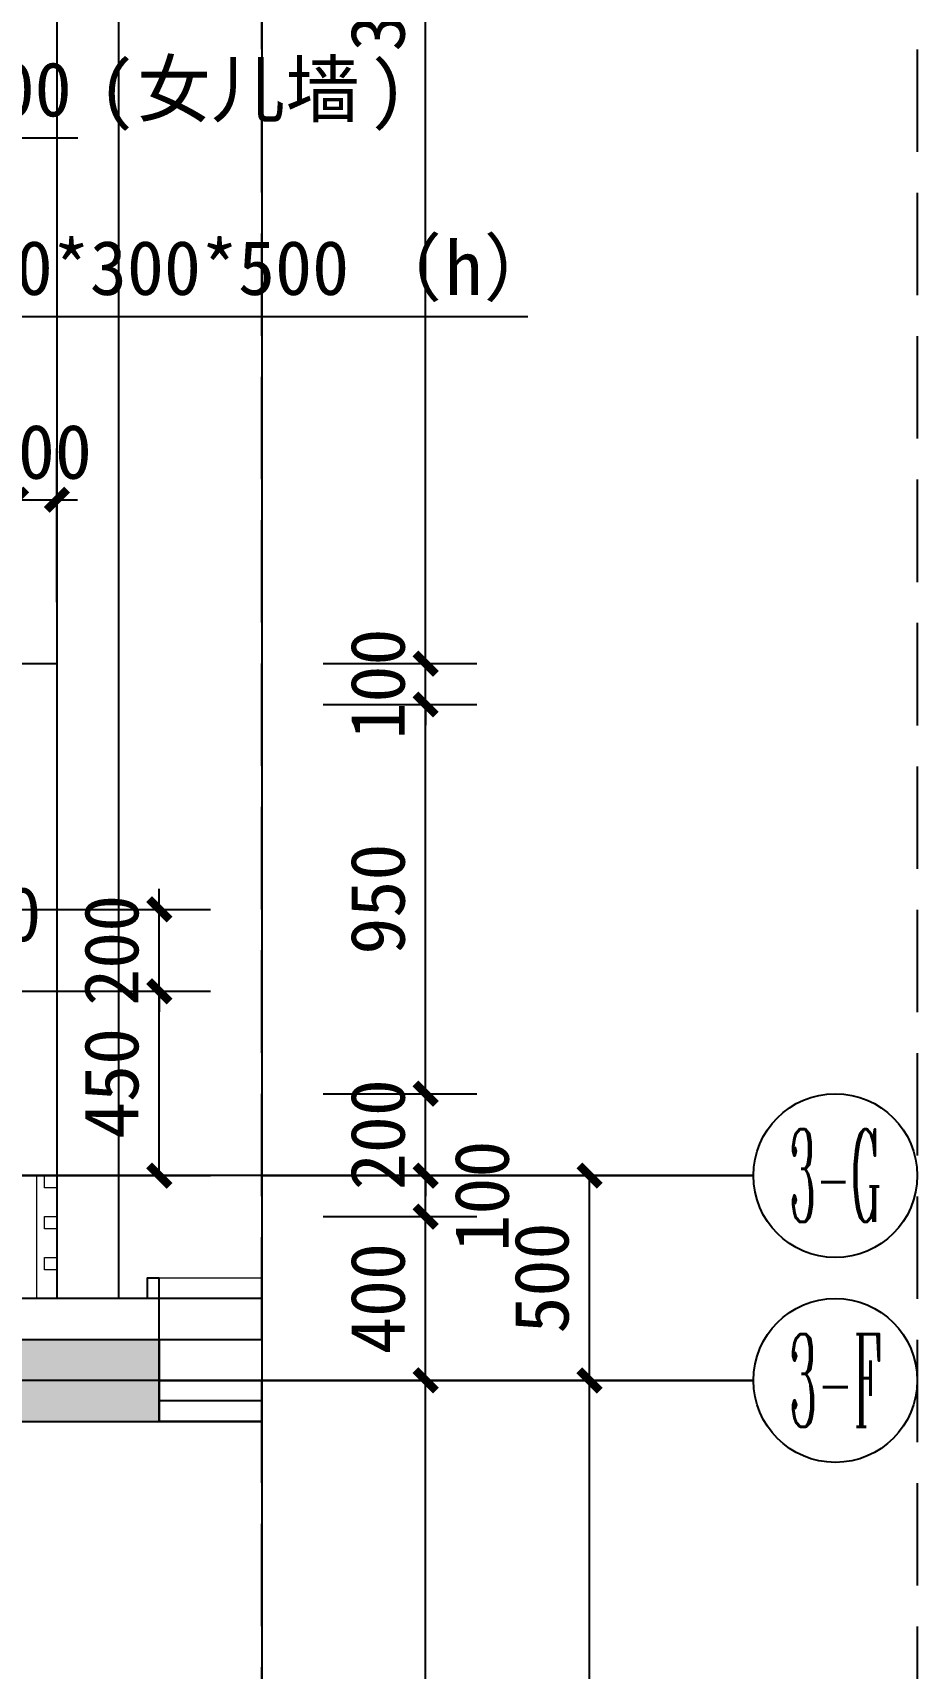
# Model space of a CAD drawing. Extents: x -10817 to 167545, y 26551 to 157048.
# Drawn here: x 70999 to 73158, y 122671 to 126663 of the extents above; entities that cross this region are included whole.
import ezdxf
from ezdxf.enums import TextEntityAlignment as Align
from ezdxf.xclip import XClip

# ---------------------------------------------------------------- set-up
doc = ezdxf.new("R2010")
doc.units = 0
doc.header["$LTSCALE"] = 1000
doc.header["$MEASUREMENT"] = 0
doc.header["$XCLIPFRAME"] = 0
doc.linetypes.add('DASH', pattern=[0.35, 0.25, -0.1])
doc.linetypes.add('DOTE', pattern=[2.42, 2, -0.2, 0.02, -0.2])
doc.layers.get('Defpoints').update_dxf_attribs({"color": 30, "linetype": 'DASH'})
for name, color, linetype in [('125-O-MC$0$A-DOOR', 51, 'Continuous'), ('125-O-MC$0$A-FLOR-HRAL', 71, 'Continuous'), ('125-O-MC$0$A-WALL-CONC', 9, 'Continuous'), ('125-O-MC$0$A-WALL-INSL', 241, 'Continuous'), ('125-北侧门头屋面$0$A-ROOF', 241, 'Continuous'), ('125-墙体$0$125-墙体$0$A-COLU-CONC-HATC', 204, 'Continuous'), ('125-墙体$0$125-墙体$0$A-WALL-CONC', 9, 'Continuous'), ('125-核心筒-标准层$0$A-WALL-BLOK', 131, 'Continuous'), ('125-核心筒-标准层$0$A-WALL-INSL', 241, 'Continuous'), ('3#-夹层$0$A-ANNO-LEVL', 3, 'Continuous'), ('3#-夹层$0$A-ANNO-TEXT', 7, 'Continuous'), ('3#楼二层线脚$0$A-00-HX-113-wall-01Y$0$HRAL', 31, 'Continuous'), ('A-ANNO-AXIS-CIRC', 3, 'Continuous'), ('A-ANNO-AXIS-TEXT', 7, 'Continuous'), ('A-ANNO-DIMS', 3, 'Continuous'), ('A-ANNO-DOTE', 10, 'DOTE'), ('A-ANNO-NOTE', 3, 'Continuous'), ('A-ANNO-SYMB', 3, 'Continuous'), ('A-ANNO-TEXT', 7, 'Continuous'), ('AXIS_TEXT', 7, 'Continuous')]:
    doc.layers.add(name, color=color, linetype=linetype)
for name, color, linetype, lineweight in [('125-核心筒-标准层$0$A-00-15-4#-PM-TF$0$00-装饰-剖', 241, 'Continuous', 5), ('125-核心筒-标准层$0$A-00-15-4#-PM-TF$0$00-装饰-看', 46, 'Continuous', 5), ('3#楼二层线脚$0$A-00-15-4#-PM-TF$0$00-装饰-看', 46, 'Continuous', 5)]:
    doc.layers.add(name, color=color, linetype=linetype, lineweight=lineweight)
doc.styles.add('3#-夹层$0$_TCH_DIM', font='')
doc.styles.add('_TCH_AXIS', font='COMPLEX', dxfattribs={"bigfont": 'GBCBIG'})
doc.styles.add('_TCH_DIM', font='')
doc.styles.add('_TCH_DIM_T3', font='')
doc.styles.add('COMPLEX', font='COMPLEX')
doc.styles.get('3#-夹层$0$_TCH_DIM').set_extended_font_data('SimSun')
doc.styles.get('_TCH_DIM').set_extended_font_data('SimSun')
doc.styles.get('_TCH_DIM_T3').set_extended_font_data('SimSun')
doc.dimstyles.new('_TCH_ARCH&&50', dxfattribs={"dimtxt": 132.911392, "dimasz": 50, "dimexe": 125, "dimexo": 150, "dimgap": 50, "dimtad": 1, "dimdec": 0, "dimzin": 0, "dimdsep": 46, "dimtxsty": '_TCH_DIM_T3', "dimblk": 'ARCHTICK', "dimcen": 0.09, "dimclrt": 7, "dimazin": 2, "dimtfac": 1, "dimtdec": 0, "dimtix": 1, "dimtmove": 2, "dimatfit": 3, "dimfxl": 50, "dimtolj": 1, "dimtzin": 0, "dimarcsym": 0})

# ---------------------------------------------------------------- blocks, each defined once
blk = doc.blocks.new('125-O-MC$0$$TCHSYS$WIN2D')
for p, q in [((-0.5, 0.5), (0.5, 0.5)), ((-0.5, 0.5), (-0.5, -0.5)), ((0.5, 0.5), (0.5, -0.5)), ((0.5, 0.1667), (-0.5, 0.1667)), ((0.5, -0.1667), (-0.5, -0.1667)), ((-0.5, -0.5), (0.5, -0.5))]:
    blk.add_line(p, q)
blk = doc.blocks.new('125-O-MC')
at = {"layer": '125-O-MC$0$A-FLOR-HRAL'}
blk.add_lwpolyline([(6300, -50), (7800, -50), (7800, -100), (6300, -100)], close=True, dxfattribs=at)
at = {"layer": '125-O-MC$0$A-WALL-CONC'}
blk.add_line((7800, 100), (7800, -100), dxfattribs=at)
at = {"layer": '125-O-MC$0$A-WALL-INSL'}
blk.add_lwpolyline([(7800, 100), (7800, 200), (8050, 200)], dxfattribs=at)
at = {"layer": '125-O-MC$0$A-DOOR', "xscale": -1500, "yscale": 300, "zscale": 300, "rotation": 180}
blk.add_blockref('125-O-MC$0$$TCHSYS$WIN2D', (7050, 50), dxfattribs=at)
blk = doc.blocks.new('125-核心筒-标准层')
at = {"layer": '125-核心筒-标准层$0$A-00-15-4#-PM-TF$0$00-装饰-剖'}
for points in [[(-2370, 7570), (-2370, 7600), (-2400, 7600), (-2400, 7570)], [(-2370, 7470), (-2370, 7500), (-2400, 7500), (-2400, 7470)], [(-2370, 7370), (-2370, 7400), (-2400, 7400), (-2400, 7370)]]:
    blk.add_lwpolyline(points, close=True, dxfattribs=at)
at = {"layer": '125-核心筒-标准层$0$A-00-15-4#-PM-TF$0$00-装饰-看', "color": 251}
for points in [[(-2400, 7600), (-2400, 7300)], [(-2350, 7600), (-2350, 7300)]]:
    blk.add_lwpolyline(points, dxfattribs=at)
at = {"layer": '125-核心筒-标准层$0$A-WALL-BLOK'}
for p, q in [((-1550, 8850), (-2400, 8850)), ((-2400, 8850), (-2400, 7600)), ((-2300, 7600), (-2400, 7600))]:
    blk.add_line(p, q, dxfattribs=at)
at = {"layer": '125-核心筒-标准层$0$A-WALL-INSL'}
blk.add_lwpolyline([(-2400, 7300), (-1950, 7300), (-1950, 7800), (-850, 7800), (-850, 7700)], dxfattribs=at)
blk = doc.blocks.new('125-墙体')
at = {"layer": '125-墙体$0$125-墙体$0$A-COLU-CONC-HATC'}
blk.add_hatch(color=256, dxfattribs=at).paths.add_polyline_path([(8400, -100), (8400, 100), (7800, 100), (7800, -100)])
at = {"layer": '125-墙体$0$125-墙体$0$A-WALL-CONC'}
for p, q in [((8400, 100), (7800, 100)), ((8400, -100), (7800, -100))]:
    blk.add_line(p, q, dxfattribs=at)
blk = doc.blocks.new('3#楼二层线脚')
at = {"layer": '3#楼二层线脚$0$A-00-15-4#-PM-TF$0$00-装饰-看', "color": 251}
blk.add_lwpolyline([(-4149.9, 7350), (-2649.9, 7350)], dxfattribs=at)
at = {"layer": '3#楼二层线脚$0$A-00-HX-113-wall-01Y$0$HRAL'}
blk.add_lwpolyline([(-2649.9, 7300), (-2649.9, 7350), (-2619.9, 7350), (-2619.9, 7300)], dxfattribs=at)
blk = doc.blocks.new('125-北侧门头屋面')
at = {"layer": '125-北侧门头屋面$0$A-ROOF', "elevation": 0}
for points in [[(2400, 9050), (2400, 12199.1), (-2150, 12199.1, 0.414214), (-2550, 11799.1), (-2550, 7300)], [(2400, 12049.1), (-2150, 12049.1, 0.414214), (-2400, 11799.1), (-2400, 7300)]]:
    blk.add_lwpolyline(points, format="xyb", dxfattribs=at)
blk = doc.blocks.new('_ArchTick')
at = {"color": 0, "linetype": 'ByBlock', "const_width": 0.4}
blk.add_lwpolyline([(-0.5, -0.5), (0.5, 0.5)], dxfattribs=at)
blk = doc.blocks.new('*D2756')
at = {"layer": 'A-ANNO-DIMS', "color": 0, "lineweight": -2, "transparency": 16777216}
for p, q in [((71308.1, 124523.5), (71308.1, 124573.5)), ((70858.1, 124523.5), (71433.1, 124523.5)), ((71308.1, 124323.5), (71308.1, 124523.5)), ((70858.1, 124323.5), (71433.1, 124323.5)), ((71308.1, 124323.5), (71308.1, 124273.5))]:
    blk.add_line(p, q, dxfattribs=at)
at = {"layer": 'Defpoints', "color": 0, "transparency": 16777216}
for p in [(70708.1, 124523.5), (71308.1, 124523.5), (70708.1, 124323.5)]:
    blk.add_point(p, dxfattribs=at)
at = {"layer": 'A-ANNO-DIMS', "color": 0, "lineweight": -2, "transparency": 16777216, "xscale": 50, "yscale": 50, "zscale": 50}
for p, rotation in [((71308.1, 124523.5), 270), ((71308.1, 124323.5), 90)]:
    blk.add_blockref('_ArchTick', p, dxfattribs=dict(at, rotation=rotation))
at = {"layer": 'A-ANNO-DIMS', "color": 7, "transparency": 16777216, "insert": (71191.7, 124423.5), "char_height": 132.91, "attachment_point": 5, "rotation": 90, "style": '_TCH_DIM_T3'}
blk.add_mtext('\\A1;200', dxfattribs=at)
blk = doc.blocks.new('*D2757')
at = {"layer": 'A-ANNO-DIMS', "color": 0, "lineweight": -2, "transparency": 16777216}
for p, q in [((70858.1, 124323.5), (71433.1, 124323.5)), ((71308.1, 123873.5), (71308.1, 124323.5)), ((70858.1, 123873.5), (71433.1, 123873.5))]:
    blk.add_line(p, q, dxfattribs=at)
at = {"layer": 'Defpoints', "color": 0, "transparency": 16777216}
for p in [(70708.1, 124323.5), (71308.1, 124323.5), (70708.1, 123873.5)]:
    blk.add_point(p, dxfattribs=at)
at = {"layer": 'A-ANNO-DIMS', "color": 0, "lineweight": -2, "transparency": 16777216, "xscale": 50, "yscale": 50, "zscale": 50}
for p, rotation in [((71308.1, 124323.5), 90), ((71308.1, 123873.5), 270)]:
    blk.add_blockref('_ArchTick', p, dxfattribs=dict(at, rotation=rotation))
at = {"layer": 'A-ANNO-DIMS', "color": 7, "transparency": 16777216, "insert": (71191.7, 124098.5), "char_height": 132.91, "attachment_point": 5, "rotation": 90, "style": '_TCH_DIM_T3'}
blk.add_mtext('\\A1;450', dxfattribs=at)
blk = doc.blocks.new('*D3092')
at = {"layer": 'A-ANNO-DIMS', "color": 0, "lineweight": -2, "transparency": 16777216}
for p, q in [((70958.1, 125273.5), (70958, 125648.5)), ((71058.1, 125273.5), (71058.1, 125648.5)), ((70958.1, 125523.5), (70908.1, 125523.5)), ((70958.1, 125523.5), (71058.1, 125523.5)), ((71058.1, 125523.5), (71108.1, 125523.5))]:
    blk.add_line(p, q, dxfattribs=at)
at = {"layer": 'Defpoints', "color": 0, "transparency": 16777216}
for p in [(71058.1, 125523.5), (70958.1, 125123.5), (71058.1, 125123.5)]:
    blk.add_point(p, dxfattribs=at)
at = {"layer": 'A-ANNO-DIMS', "color": 0, "lineweight": -2, "transparency": 16777216, "xscale": 50, "yscale": 50, "zscale": 50}
for p, rotation in [((70958.1, 125523.5), 0.008811211965653598), ((71058.1, 125523.5), 180.0088112119656)]:
    blk.add_blockref('_ArchTick', p, dxfattribs=dict(at, rotation=rotation))
at = {"layer": 'A-ANNO-DIMS', "color": 7, "transparency": 16777216, "insert": (71008, 125639.9), "char_height": 132.91, "attachment_point": 5, "rotation": 0.0088, "style": '_TCH_DIM_T3'}
blk.add_mtext('\\A1;100', dxfattribs=at)
blk = doc.blocks.new('*D3102')
at = {"layer": 'A-ANNO-DIMS', "color": 0, "lineweight": -2, "transparency": 16777216}
for p, q in [((70608.2, 124223.5), (70608.2, 124498.5)), ((70708.1, 124223.5), (70708.1, 124498.5)), ((70608.2, 124373.5), (70558.2, 124373.5)), ((70608.2, 124373.5), (70708.1, 124373.5)), ((70708.1, 124373.5), (70758.1, 124373.5))]:
    blk.add_line(p, q, dxfattribs=at)
at = {"layer": 'Defpoints', "color": 0, "transparency": 16777216}
for p in [(70708.1, 124373.5), (70608.2, 124073.5), (70708.1, 124073.5)]:
    blk.add_point(p, dxfattribs=at)
at = {"layer": 'A-ANNO-DIMS', "color": 0, "lineweight": -2, "transparency": 16777216, "xscale": 50, "yscale": 50, "zscale": 50}
blk.add_blockref('_ArchTick', (70608.2, 124373.5), dxfattribs=at)
at = {"layer": 'A-ANNO-DIMS', "color": 0, "lineweight": -2, "transparency": 16777216, "xscale": 50, "yscale": 50, "zscale": 50, "rotation": 180}
blk.add_blockref('_ArchTick', (70708.1, 124373.5), dxfattribs=at)
at = {"layer": 'A-ANNO-DIMS', "color": 7, "transparency": 16777216, "insert": (70884.4, 124511), "char_height": 132.91, "attachment_point": 5, "style": '_TCH_DIM_T3'}
blk.add_mtext('\\A1;100', dxfattribs=at)
blk = doc.blocks.new('*D3165')
at = {"layer": 'A-ANNO-DIMS', "color": 0, "lineweight": -2, "transparency": 16777216}
for p, q in [((71708.2, 123373.5), (72083.2, 123373.5)), ((71958.2, 120173.5), (71958.2, 123373.5)), ((71708.2, 120173.5), (72083.2, 120173.5))]:
    blk.add_line(p, q, dxfattribs=at)
at = {"layer": 'Defpoints', "color": 0, "transparency": 16777216}
for p in [(71558.2, 123373.5), (71958.2, 123373.5), (71558.2, 120173.5)]:
    blk.add_point(p, dxfattribs=at)
at = {"layer": 'A-ANNO-DIMS', "color": 0, "lineweight": -2, "transparency": 16777216, "xscale": 50, "yscale": 50, "zscale": 50}
for p, rotation in [((71958.2, 123373.5), 90), ((71958.2, 120173.5), 270)]:
    blk.add_blockref('_ArchTick', p, dxfattribs=dict(at, rotation=rotation))
at = {"layer": 'A-ANNO-DIMS', "color": 7, "transparency": 16777216, "insert": (71841.7, 121773.5), "char_height": 132.91, "attachment_point": 5, "rotation": 90, "style": '_TCH_DIM_T3'}
blk.add_mtext('\\A1;3200', dxfattribs=at)
blk = doc.blocks.new('*D3166')
at = {"layer": 'A-ANNO-DIMS', "color": 0, "lineweight": -2, "transparency": 16777216}
for p, q in [((71708.2, 123773.5), (72083.2, 123773.5)), ((71958.2, 123373.5), (71958.2, 123773.5)), ((71708.2, 123373.5), (72083.2, 123373.5))]:
    blk.add_line(p, q, dxfattribs=at)
at = {"layer": 'Defpoints', "color": 0, "transparency": 16777216}
for p in [(71558.2, 123773.5), (71958.2, 123773.5), (71558.2, 123373.5)]:
    blk.add_point(p, dxfattribs=at)
at = {"layer": 'A-ANNO-DIMS', "color": 0, "lineweight": -2, "transparency": 16777216, "xscale": 50, "yscale": 50, "zscale": 50}
for p, rotation in [((71958.2, 123773.5), 90), ((71958.2, 123373.5), 270)]:
    blk.add_blockref('_ArchTick', p, dxfattribs=dict(at, rotation=rotation))
at = {"layer": 'A-ANNO-DIMS', "color": 7, "transparency": 16777216, "insert": (71841.7, 123573.5), "char_height": 132.91, "attachment_point": 5, "rotation": 90, "style": '_TCH_DIM_T3'}
blk.add_mtext('\\A1;400', dxfattribs=at)
blk = doc.blocks.new('*D3167')
at = {"layer": 'A-ANNO-DIMS', "color": 0, "lineweight": -2, "transparency": 16777216}
for p, q in [((71708.2, 123873.5), (72083.2, 123873.5)), ((71958.2, 123773.5), (71958.2, 123873.5)), ((71708.2, 123773.5), (72083.2, 123773.5))]:
    blk.add_line(p, q, dxfattribs=at)
at = {"layer": 'Defpoints', "color": 0, "transparency": 16777216}
for p in [(71558.2, 123873.5), (71958.2, 123873.5), (71558.2, 123773.5)]:
    blk.add_point(p, dxfattribs=at)
at = {"layer": 'A-ANNO-DIMS', "color": 0, "lineweight": -2, "transparency": 16777216, "xscale": 50, "yscale": 50, "zscale": 50}
for p, rotation in [((71958.2, 123873.5), 90), ((71958.2, 123773.5), 270)]:
    blk.add_blockref('_ArchTick', p, dxfattribs=dict(at, rotation=rotation))
at = {"layer": 'A-ANNO-DIMS', "color": 7, "transparency": 16777216, "insert": (72095.7, 123823.5), "char_height": 132.91, "attachment_point": 5, "rotation": 90, "style": '_TCH_DIM_T3'}
blk.add_mtext('\\A1;100', dxfattribs=at)
blk = doc.blocks.new('*D3168')
at = {"layer": 'A-ANNO-DIMS', "color": 0, "lineweight": -2, "transparency": 16777216}
for p, q in [((71958.2, 124073.5), (71958.2, 124123.5)), ((71708.2, 124073.5), (72083.2, 124073.5)), ((71958.2, 123873.5), (71958.2, 124073.5)), ((71708.2, 123873.5), (72083.2, 123873.5)), ((71958.2, 123873.5), (71958.2, 123823.5))]:
    blk.add_line(p, q, dxfattribs=at)
at = {"layer": 'Defpoints', "color": 0, "transparency": 16777216}
for p in [(71558.2, 124073.5), (71958.2, 124073.5), (71558.2, 123873.5)]:
    blk.add_point(p, dxfattribs=at)
at = {"layer": 'A-ANNO-DIMS', "color": 0, "lineweight": -2, "transparency": 16777216, "xscale": 50, "yscale": 50, "zscale": 50}
for p, rotation in [((71958.2, 124073.5), 270), ((71958.2, 123873.5), 90)]:
    blk.add_blockref('_ArchTick', p, dxfattribs=dict(at, rotation=rotation))
at = {"layer": 'A-ANNO-DIMS', "color": 7, "transparency": 16777216, "insert": (71841.7, 123973.5), "char_height": 132.91, "attachment_point": 5, "rotation": 90, "style": '_TCH_DIM_T3'}
blk.add_mtext('\\A1;200', dxfattribs=at)
blk = doc.blocks.new('*D3169')
at = {"layer": 'A-ANNO-DIMS', "color": 0, "lineweight": -2, "transparency": 16777216}
for p, q in [((71708.2, 125023.5), (72083.2, 125023.5)), ((71958.2, 124073.5), (71958.2, 125023.5)), ((71708.2, 124073.5), (72083.2, 124073.5))]:
    blk.add_line(p, q, dxfattribs=at)
at = {"layer": 'Defpoints', "color": 0, "transparency": 16777216}
for p in [(71558.2, 125023.5), (71958.2, 125023.5), (71558.2, 124073.5)]:
    blk.add_point(p, dxfattribs=at)
at = {"layer": 'A-ANNO-DIMS', "color": 0, "lineweight": -2, "transparency": 16777216, "xscale": 50, "yscale": 50, "zscale": 50}
for p, rotation in [((71958.2, 125023.5), 90), ((71958.2, 124073.5), 270)]:
    blk.add_blockref('_ArchTick', p, dxfattribs=dict(at, rotation=rotation))
at = {"layer": 'A-ANNO-DIMS', "color": 7, "transparency": 16777216, "insert": (71841.7, 124548.5), "char_height": 132.91, "attachment_point": 5, "rotation": 90, "style": '_TCH_DIM_T3'}
blk.add_mtext('\\A1;950', dxfattribs=at)
blk = doc.blocks.new('*D3170')
at = {"layer": 'A-ANNO-DIMS', "color": 0, "lineweight": -2, "transparency": 16777216}
for p, q in [((71958.2, 125123.5), (71958.2, 125173.5)), ((71708.2, 125123.5), (72083.2, 125123.5)), ((71958.2, 125023.5), (71958.2, 125123.5)), ((71708.2, 125023.5), (72083.2, 125023.5)), ((71958.2, 125023.5), (71958.2, 124973.5))]:
    blk.add_line(p, q, dxfattribs=at)
at = {"layer": 'Defpoints', "color": 0, "transparency": 16777216}
for p in [(71558.2, 125123.5), (71958.2, 125123.5), (71558.2, 125023.5)]:
    blk.add_point(p, dxfattribs=at)
at = {"layer": 'A-ANNO-DIMS', "color": 0, "lineweight": -2, "transparency": 16777216, "xscale": 50, "yscale": 50, "zscale": 50}
for p, rotation in [((71958.2, 125123.5), 270), ((71958.2, 125023.5), 90)]:
    blk.add_blockref('_ArchTick', p, dxfattribs=dict(at, rotation=rotation))
at = {"layer": 'A-ANNO-DIMS', "color": 7, "transparency": 16777216, "insert": (71841.7, 125073.5), "char_height": 132.91, "attachment_point": 5, "rotation": 90, "style": '_TCH_DIM_T3'}
blk.add_mtext('\\A1;100', dxfattribs=at)
blk = doc.blocks.new('*D3171')
at = {"layer": 'A-ANNO-DIMS', "color": 0, "lineweight": -2, "transparency": 16777216}
for p, q in [((71708.2, 128473.5), (72083.2, 128473.5)), ((71958.2, 125123.5), (71958.2, 128473.5)), ((71708.2, 125123.5), (72083.2, 125123.5))]:
    blk.add_line(p, q, dxfattribs=at)
at = {"layer": 'Defpoints', "color": 0, "transparency": 16777216}
for p in [(71558.2, 128473.5), (71958.2, 128473.5), (71558.2, 125123.5)]:
    blk.add_point(p, dxfattribs=at)
at = {"layer": 'A-ANNO-DIMS', "color": 0, "lineweight": -2, "transparency": 16777216, "xscale": 50, "yscale": 50, "zscale": 50}
for p, rotation in [((71958.2, 128473.5), 90), ((71958.2, 125123.5), 270)]:
    blk.add_blockref('_ArchTick', p, dxfattribs=dict(at, rotation=rotation))
at = {"layer": 'A-ANNO-DIMS', "color": 7, "transparency": 16777216, "insert": (71841.7, 126798.5), "char_height": 132.91, "attachment_point": 5, "rotation": 90, "style": '_TCH_DIM_T3'}
blk.add_mtext('\\A1;3350', dxfattribs=at)
blk = doc.blocks.new('*D3175')
at = {"layer": 'A-ANNO-DIMS', "color": 0, "lineweight": -2, "transparency": 16777216}
for p, q in [((72108.2, 123373.5), (72483.2, 123373.5)), ((72358.2, 120173.5), (72358.2, 123373.5)), ((72108.2, 120173.5), (72483.2, 120173.5))]:
    blk.add_line(p, q, dxfattribs=at)
at = {"layer": 'Defpoints', "color": 0, "transparency": 16777216}
for p in [(71958.2, 123373.5), (72358.2, 123373.5), (71958.2, 120173.5)]:
    blk.add_point(p, dxfattribs=at)
at = {"layer": 'A-ANNO-DIMS', "color": 0, "lineweight": -2, "transparency": 16777216, "xscale": 50, "yscale": 50, "zscale": 50}
for p, rotation in [((72358.2, 123373.5), 90), ((72358.2, 120173.5), 270)]:
    blk.add_blockref('_ArchTick', p, dxfattribs=dict(at, rotation=rotation))
at = {"layer": 'A-ANNO-DIMS', "color": 7, "transparency": 16777216, "insert": (72241.7, 121773.5), "char_height": 132.91, "attachment_point": 5, "rotation": 90, "style": '_TCH_DIM_T3'}
blk.add_mtext('\\A1;3200', dxfattribs=at)
blk = doc.blocks.new('*D3176')
at = {"layer": 'A-ANNO-DIMS', "color": 0, "lineweight": -2, "transparency": 16777216}
for p, q in [((72108.2, 123873.5), (72483.2, 123873.5)), ((72358.2, 123373.5), (72358.2, 123873.5)), ((72108.2, 123373.5), (72483.2, 123373.5))]:
    blk.add_line(p, q, dxfattribs=at)
at = {"layer": 'Defpoints', "color": 0, "transparency": 16777216}
for p in [(71958.2, 123873.5), (72358.2, 123873.5), (71958.2, 123373.5)]:
    blk.add_point(p, dxfattribs=at)
at = {"layer": 'A-ANNO-DIMS', "color": 0, "lineweight": -2, "transparency": 16777216, "xscale": 50, "yscale": 50, "zscale": 50}
for p, rotation in [((72358.2, 123873.5), 90), ((72358.2, 123373.5), 270)]:
    blk.add_blockref('_ArchTick', p, dxfattribs=dict(at, rotation=rotation))
at = {"layer": 'A-ANNO-DIMS', "color": 7, "transparency": 16777216, "insert": (72241.7, 123623.5), "char_height": 132.91, "attachment_point": 5, "rotation": 90, "style": '_TCH_DIM_T3'}
blk.add_mtext('\\A1;500', dxfattribs=at)
blk = doc.blocks.new('_AXISO')
blk.add_circle((0, 0), 0.5)
at = {"layer": 'AXIS_TEXT', "style": 'COMPLEX', "width": 1.041667}
blk.add_attdef('A', text='', height=0.56, dxfattribs=at).set_placement((-0.25, -0.28), (0.25, -0.28), align=Align.FIT)

msp = doc.modelspace()

# ---------------------------------------------------------------- linework, layer by layer
at = {"layer": '3#-夹层$0$A-ANNO-LEVL'}
msp.add_line((70299, 126406.7), (71109.1, 126406.7), dxfattribs=at)
at = {"layer": 'A-ANNO-AXIS-CIRC'}
for p, q in [((71558.2, 123873.5), (72758.2, 123873.5)), ((71558.2, 123373.5), (72758.2, 123373.5))]:
    msp.add_line(p, q, dxfattribs=at)
at = {"layer": 'A-ANNO-DOTE', "elevation": 0}
for points in [[(72758.2, 123873.5), (64558.1, 123873.5)], [(72758.2, 123373.5), (64558.1, 123373.5)]]:
    msp.add_lwpolyline(points, dxfattribs=at)
at = {"layer": 'A-ANNO-NOTE'}
msp.add_line((69716.1, 125970.8), (72207.3, 125970.8), dxfattribs=at)
at = {"layer": 'A-ANNO-SYMB'}
msp.add_lwpolyline([(71558.1, 128872.6), (71558.1, 122379.3), (71663.1, 122341.1), (71453.1, 122304.1), (71558.1, 122266.8), (71558.1, 115773.5)], dxfattribs=at)
at = {"layer": 'Defpoints'}
msp.add_lwpolyline([(64158.1, 130472.6), (73158.1, 130472.6), (73158.1, 114173.5), (64158.1, 114173.5)], close=True, dxfattribs=at)
at = {"layer": 'Defpoints', "elevation": 0}
msp.add_lwpolyline([(65758.1, 115773.5), (71558.1, 115773.5), (71558.1, 128872.6), (65758.1, 128872.6)], close=True, dxfattribs=at)

# ---------------------------------------------------------------- block references
at = {"xscale": -1}
msp.add_blockref('125-北侧门头屋面', (68658.2, 116273.5, 0), dxfattribs=at)
ref = msp.add_blockref('3#楼二层线脚', (68658.2, 116273.5, 0), dxfattribs=dict(xscale=-1))
XClip(ref).set_block_clipping_path([(-2899.988942257, -500), (2900.011057743, 12599.0639831296)])
ref = msp.add_blockref('125-核心筒-标准层', (68658.1, 116273.5, 0), dxfattribs=dict(xscale=-1))
XClip(ref).set_block_clipping_path([(-2900, -500), (2900, 12599.0639831296)])
ref = msp.add_blockref('125-O-MC', (79108.1, 123373.5, 0), dxfattribs=dict(xscale=-1))
XClip(ref).set_block_clipping_path([(7550, -7600.0005210042), (13350, 5499.0634621254)])
ref = msp.add_blockref('125-墙体', (79108.1, 123373.5, 0), dxfattribs=dict(xscale=-1))
XClip(ref).set_block_clipping_path([(7550, -7600), (13350, 5499.0639831296)])
at = {"layer": 'A-ANNO-AXIS-CIRC'}
ref = msp.add_blockref('_AXISO', (72958.2, 123873.5), dxfattribs=dict(at, xscale=400, yscale=400, zscale=400))
ref.add_attrib('A', '3-G', dxfattribs={"layer": 'A-ANNO-AXIS-TEXT', "height": 226.27, "style": '_TCH_AXIS', "width": 0.333333}).set_placement((72845, 123760.4), (73071.3, 123760.4), align=Align.FIT)
ref = msp.add_blockref('_AXISO', (72958.2, 123373.5), dxfattribs=dict(at, xscale=400, yscale=400, zscale=400))
ref.add_attrib('A', '3-F', dxfattribs={"layer": 'A-ANNO-AXIS-TEXT', "height": 226.27, "style": '_TCH_AXIS', "width": 0.344262}).set_placement((72845, 123260.4), (73071.3, 123260.4), align=Align.FIT)

# ---------------------------------------------------------------- texts
at = {"layer": '3#-夹层$0$A-ANNO-TEXT', "color": 7, "style": '3#-夹层$0$_TCH_DIM'}
for s, height, p in [('女儿墙', 132.91, (71253.6, 126459.2)), ('3.500', 132.91, (70642.2, 126459.2)), ('(', 132.9, (71159.1, 126459.2)), (')', 132.9, (71820.7, 126459.2))]:
    msp.add_text(s, height=height, dxfattribs=at).set_placement(p)
at = {"layer": 'A-ANNO-TEXT', "color": 7, "style": '_TCH_DIM'}
for s, height, p in [('（', 132.9, (71816.6, 126023.3)), ('）', 132.9, (72100.1, 126023.3)), ('300*300*500', 132.911, (70776.9, 126023.3)), ('h', 132.9, (72005.6, 126023.3))]:
    msp.add_text(s, height=height, dxfattribs=at).set_placement(p)

# ---------------------------------------------------------------- dimensions: what is measured, and where the dimension line sits
at = {"layer": 'A-ANNO-DIMS'}
for p1, p2, distance, picture, middle in [((71558.2, 125123.5), (71558.2, 128473.5), -400, '*D3171', (71841.7, 126798.5)), ((70958.1, 125123.5), (71058.1, 125123.5), 400, '*D3092', (71008, 125639.9)), ((71558.2, 125023.5), (71558.2, 125123.5), -400, '*D3170', (71841.7, 125073.5)), ((71558.2, 124073.5), (71558.2, 125023.5), -400, '*D3169', (71841.7, 124548.5)), ((70708.1, 124323.5), (70708.1, 124523.5), -600, '*D2756', (71191.7, 124423.5)), ((70708.1, 123873.5), (70708.1, 124323.5), -600, '*D2757', (71191.7, 124098.5)), ((71558.2, 123873.5), (71558.2, 124073.5), -400, '*D3168', (71841.7, 123973.5)), ((71958.2, 123373.5), (71958.2, 123873.5), -400, '*D3176', (72241.7, 123623.5)), ((71558.2, 123373.5), (71558.2, 123773.5), -400, '*D3166', (71841.7, 123573.5)), ((71558.2, 120173.5), (71558.2, 123373.5), -400, '*D3165', (71841.7, 121773.5)), ((71958.2, 120173.5), (71958.2, 123373.5), -400, '*D3175', (72241.7, 121773.5))]:
    dim = msp.add_aligned_dim(p1=p1, p2=p2, distance=distance, dimstyle='_TCH_ARCH&&50', dxfattribs=at)
    dim.commit()
    dim.dimension.update_dxf_attribs({"geometry": picture, "text_midpoint": middle})
for base, p1, p2, angle, picture, middle in [((70708.1, 124373.5), (70608.2, 124073.5), (70708.1, 124073.5), 0, '*D3102', (70884.4, 124511)), ((71958.2, 123873.5), (71558.2, 123773.5), (71558.2, 123873.5), 90, '*D3167', (72095.7, 123823.5))]:
    dim = msp.add_linear_dim(base=base, p1=p1, p2=p2, angle=angle, dimstyle='_TCH_ARCH&&50', dxfattribs=at)
    dim.commit()
    dim.dimension.update_dxf_attribs({"geometry": picture, "text_midpoint": middle, "dimtype": 161})

doc.saveas('drawing.dxf')
